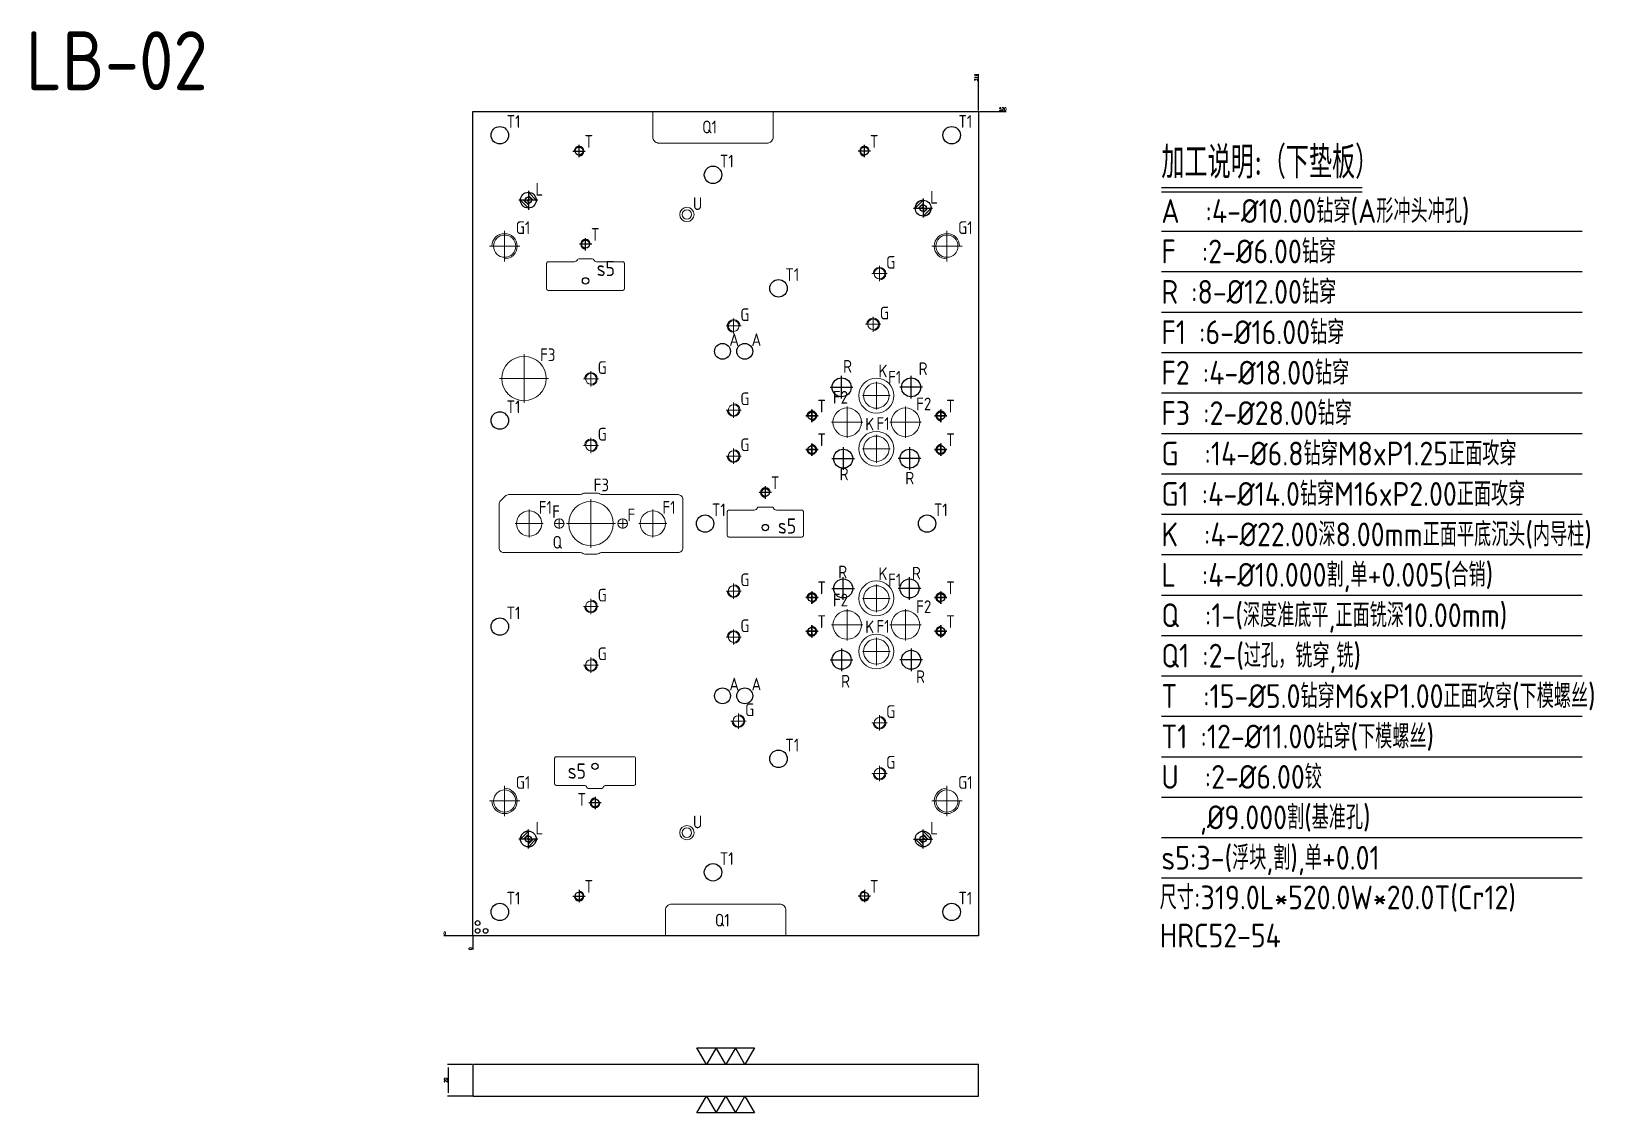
# Model space of a CAD drawing. Header units: millimetres. Extents: x 52247 to 53233, y -2405 to -1722.
import ezdxf
from ezdxf.enums import TextEntityAlignment as Align

# ---------------------------------------------------------------- set-up
doc = ezdxf.new("R2010")
doc.units = ezdxf.units.MM
doc.linetypes.add('CENTER', pattern=[0])
for name, color, linetype in [('DIM', 4, 'Continuous'), ('LB', 7, 'Continuous'), ('LB_O', 40, 'Continuous'), ('LB_W', 1, 'Continuous'), ('TEXT', 4, 'Continuous')]:
    doc.layers.add(name, color=color, linetype=linetype)
doc.styles.add('gbenor', font='gbenor.shx', dxfattribs={"bigfont": 'gbcbig.shx'})
doc.styles.get("Standard").update_dxf_attribs({"font": 'txt.shx', "width": 0.85, "bigfont": 'ctxt.shx'})
doc.dimstyles.new('T-2-WX', dxfattribs={"dimtxt": 2, "dimasz": 2, "dimexe": 0.5, "dimexo": 0.5, "dimgap": 0.5, "dimtad": 1, "dimtxsty": 'Standard', "dimblk": 'OPEN30', "dimcen": 0, "dimazin": 3, "dimtfac": 1, "dimtmove": 0, "dimatfit": 3, "dimldrblk": 'OPEN30', "dimlwd": -1, "dimlwe": -1})

# ---------------------------------------------------------------- blocks, each defined once
blk = doc.blocks.new('*D7580')
at = {"layer": 'Defpoints', "color": 0}
for p in [(52525.71, -2293), (52525.71, -2293), (52525.71, -2300.08)]:
    blk.add_point(p, dxfattribs=at)
at = {"layer": 'DIM', "color": 0}
blk.add_line((52525.71, -2293.5), (52525.71, -2301.71), dxfattribs=at)
at = {"layer": 'DIM', "color": 0, "insert": (52524.21, -2301.14), "char_height": 2, "attachment_point": 5, "rotation": 90}
blk.add_mtext('0', dxfattribs=at)
blk = doc.blocks.new('_Open30')
blk = doc.blocks.new('*D7581')
at = {"layer": 'Defpoints', "color": 0}
for p in [(52509.03, -2293), (52525.71, -2293), (52525.71, -2293)]:
    blk.add_point(p, dxfattribs=at)
at = {"layer": 'DIM', "color": 0}
blk.add_line((52525.21, -2293), (52507.4, -2293), dxfattribs=at)
at = {"layer": 'DIM', "color": 0, "insert": (52507.97, -2291.5), "char_height": 2, "attachment_point": 5}
blk.add_mtext('0', dxfattribs=at)
blk = doc.blocks.new('*D7582')
at = {"layer": 'Defpoints', "color": 0}
for p in [(52844.71, -1773), (52857.3, -1773), (52525.71, -2293)]:
    blk.add_point(p, dxfattribs=at)
at = {"layer": 'DIM', "color": 0}
blk.add_line((52845.21, -1773), (52862.17, -1773), dxfattribs=at)
at = {"layer": 'DIM', "color": 0, "insert": (52859.98, -1771.5), "char_height": 2, "attachment_point": 5}
blk.add_mtext('520', dxfattribs=at)
blk = doc.blocks.new('*D7583')
at = {"layer": 'Defpoints', "color": 0}
for p in [(52844.71, -1754.28), (52844.71, -1773), (52525.71, -2293)]:
    blk.add_point(p, dxfattribs=at)
at = {"layer": 'DIM', "color": 0}
blk.add_line((52844.71, -1772.5), (52844.71, -1749.49), dxfattribs=at)
at = {"layer": 'DIM', "color": 0, "insert": (52843.21, -1751.64), "char_height": 2, "attachment_point": 5, "rotation": 90}
blk.add_mtext('319', dxfattribs=at)
blk = doc.blocks.new('*D7584')
at = {"layer": 'Defpoints', "color": 0}
for p in [(52525.71, -2374.19), (52510.15, -2394.19), (52525.71, -2394.19)]:
    blk.add_point(p, dxfattribs=at)
at = {"layer": 'DIM', "color": 0}
for p, q in [((52525.21, -2374.19), (52509.65, -2374.19)), ((52510.15, -2376.19), (52510.15, -2392.19)), ((52525.21, -2394.19), (52509.65, -2394.19))]:
    blk.add_line(p, q, dxfattribs=at)
at = {"layer": 'DIM', "color": 0, "insert": (52508.65, -2384.19), "char_height": 2, "attachment_point": 5, "rotation": 90}
blk.add_mtext('20', dxfattribs=at)
blk = doc.blocks.new('locater0')
for p, q in [((-0.6, 0), (0.6, 0)), ((-0.5, -0.003), (0, 0.497)), ((-0.3, 0), (0, 0.3)), ((-0.1, 0), (0, 0.1)), ((0, 0.6), (0, -0.6)), ((0.5, 0.003), (0, -0.497)), ((0.1, 0), (0, -0.1)), ((0.3, 0), (0, -0.3))]:
    blk.add_line(p, q)
for start, end in [(90, 180), (270, 0)]:
    blk.add_arc((0, 0), 0.5, start, end)

msp = doc.modelspace()

# ---------------------------------------------------------------- linework, layer by layer
at = {"layer": 'LB'}
msp.add_lwpolyline([(52525.709, -2292.999), (52525.709, -1772.999), (52844.709, -1772.999), (52844.709, -2292.999)], close=True, dxfattribs=at)
at = {"layer": 'LB', "linetype": 'Continuous', "flags": 128}
msp.add_lwpolyline([(52844.709, -2374.193), (52525.709, -2374.193), (52525.709, -2394.193), (52844.709, -2394.193)], close=True, dxfattribs=at)
at = {"layer": 'LB_O', "color": 4, "linetype": 'CENTER', "ltscale": 0.005}
for p, q in [((52588.809, -1797.999), (52596.609, -1797.999)), ((52592.709, -1801.899), (52592.709, -1794.099)), ((52776.609, -1797.999), (52768.809, -1797.999)), ((52772.709, -1801.899), (52772.709, -1794.099)), ((52596.773, -1860.663), (52596.773, -1852.863)), ((52600.673, -1856.763), (52592.873, -1856.763)), ((52710.209, -2017.299), (52710.209, -2009.499)), ((52714.109, -2013.399), (52706.309, -2013.399)), ((52602.773, -2205.334), (52602.773, -2213.134)), ((52606.673, -2209.234), (52598.873, -2209.234)), ((52592.709, -2264.099), (52592.709, -2271.899)), ((52772.709, -2264.099), (52772.709, -2271.899)), ((52588.809, -2267.999), (52596.609, -2267.999)), ((52776.609, -2267.999), (52768.809, -2267.999))]:
    msp.add_line(p, q, dxfattribs=at)
at = {"layer": 'LB_O', "color": 4, "linetype": 'CENTER', "lineweight": 15}
for p, q in [((52545.709, -1867.599), (52545.709, -1848.399)), ((52824.709, -1867.599), (52824.709, -1848.399)), ((52536.109, -1857.999), (52555.309, -1857.999)), ((52834.309, -1857.999), (52815.109, -1857.999)), ((52782.209, -1880.1), (52782.209, -1870.5)), ((52777.409, -1875.3), (52787.009, -1875.3)), ((52695.009, -1908.352), (52685.409, -1908.352)), ((52690.209, -1913.152), (52690.209, -1903.552)), ((52773.409, -1907.3), (52783.009, -1907.3)), ((52778.209, -1912.1), (52778.209, -1902.5)), ((52557.977, -1956.912), (52557.977, -1926.112)), ((52542.577, -1941.512), (52573.377, -1941.512)), ((52600.209, -1946.523), (52600.209, -1936.923)), ((52595.409, -1941.723), (52605.009, -1941.723)), ((52780.21, -1961.1), (52780.21, -1943.5)), ((52690.209, -1956.619), (52690.209, -1966.219)), ((52761.811, -1978.95), (52761.811, -1959.15)), ((52789.01, -1952.3), (52771.41, -1952.3)), ((52798.608, -1978.95), (52798.608, -1959.15)), ((52685.409, -1961.419), (52695.009, -1961.419)), ((52751.911, -1969.05), (52771.711, -1969.05)), ((52788.708, -1969.05), (52808.508, -1969.05)), ((52600.209, -1988.523), (52600.209, -1978.923)), ((52780.21, -1994.6), (52780.21, -1977)), ((52595.409, -1983.723), (52605.009, -1983.723)), ((52685.409, -1990.419), (52695.009, -1990.419)), ((52690.209, -1985.619), (52690.209, -1995.219)), ((52789.01, -1985.8), (52771.41, -1985.8)), ((52600.209, -2048.399), (52600.209, -2017.599)), ((52561.209, -2041.799), (52561.209, -2024.199)), ((52580.209, -2036.299), (52580.209, -2029.699)), ((52620.209, -2036.299), (52620.209, -2029.699)), ((52639.209, -2041.799), (52639.209, -2024.199)), ((52570.009, -2032.999), (52552.409, -2032.999)), ((52576.909, -2032.999), (52583.509, -2032.999)), ((52584.809, -2032.999), (52615.609, -2032.999)), ((52616.909, -2032.999), (52623.509, -2032.999)), ((52630.409, -2032.999), (52648.009, -2032.999)), ((52685.409, -2075.579), (52695.009, -2075.579)), ((52690.209, -2070.779), (52690.209, -2080.379)), ((52780.21, -2088.997), (52780.21, -2071.397)), ((52595.409, -2085.275), (52605.009, -2085.275)), ((52600.209, -2080.475), (52600.209, -2090.075)), ((52761.811, -2087.047), (52761.811, -2106.847)), ((52789.01, -2080.197), (52771.41, -2080.197)), ((52798.608, -2087.047), (52798.608, -2106.847)), ((52751.911, -2096.947), (52771.711, -2096.947)), ((52788.708, -2096.947), (52808.508, -2096.947)), ((52685.409, -2104.579), (52695.009, -2104.579)), ((52690.209, -2109.379), (52690.209, -2099.779)), ((52780.21, -2122.497), (52780.21, -2104.897)), ((52600.209, -2117.475), (52600.209, -2127.075)), ((52789.01, -2113.697), (52771.41, -2113.697)), ((52595.409, -2122.275), (52605.009, -2122.275)), ((52688.409, -2157.588), (52698.009, -2157.588)), ((52693.209, -2152.788), (52693.209, -2162.388)), ((52782.209, -2153.897), (52782.209, -2163.497)), ((52777.409, -2158.697), (52787.009, -2158.697)), ((52782.209, -2185.897), (52782.209, -2195.497)), ((52777.409, -2190.697), (52787.009, -2190.697)), ((52545.709, -2198.399), (52545.709, -2217.599)), ((52824.709, -2198.399), (52824.709, -2217.599)), ((52536.109, -2207.999), (52555.309, -2207.999)), ((52834.309, -2207.999), (52815.109, -2207.999))]:
    msp.add_line(p, q, dxfattribs=at)
at = {"layer": 'LB_O', "color": 4, "linetype": 'CENTER'}
for p, q in [((52758.311, -1954.2), (52758.311, -1939.9)), ((52802.108, -1954.2), (52802.108, -1939.9)), ((52751.161, -1947.05), (52765.461, -1947.05)), ((52809.258, -1947.05), (52794.958, -1947.05)), ((52759.311, -1984.899), (52759.311, -1999.199)), ((52801.108, -1984.899), (52801.108, -1999.199)), ((52752.161, -1992.049), (52766.461, -1992.049)), ((52808.258, -1992.049), (52793.958, -1992.049)), ((52759.311, -2081.099), (52759.311, -2066.799)), ((52801.108, -2081.099), (52801.108, -2066.799)), ((52752.161, -2073.949), (52766.461, -2073.949)), ((52808.258, -2073.949), (52793.958, -2073.949)), ((52751.161, -2118.947), (52765.461, -2118.947)), ((52758.311, -2111.797), (52758.311, -2126.097)), ((52809.258, -2118.947), (52794.958, -2118.947)), ((52802.108, -2111.797), (52802.108, -2126.097))]:
    msp.add_line(p, q, dxfattribs=at)
at = {"layer": 'LB_O', "lineweight": 0, "ltscale": 10}
for points in [[(52643.209, -1792.999), (52711.209, -1792.999, 0.4142136), (52715.209, -1788.999), (52715.209, -1772.999), (52639.209, -1772.999), (52639.209, -1788.999, 0.4142136)], [(52719.209, -2272.999), (52651.209, -2272.999, 0.4142136), (52647.209, -2276.999), (52647.209, -2292.999), (52723.209, -2292.999), (52723.209, -2276.999, 0.4142136)]]:
    msp.add_lwpolyline(points, format="xyb", close=True, dxfattribs=at)
at = {"layer": 'LB_O', "color": 4, "linetype": 'CENTER', "ltscale": 0.005}
for points in [[(52739.569, -1968.939), (52739.569, -1961.139)], [(52820.849, -1968.939), (52820.849, -1961.139)], [(52743.469, -1965.039), (52735.669, -1965.039)], [(52824.749, -1965.039), (52816.949, -1965.039)], [(52743.469, -1986.297), (52735.669, -1986.297)], [(52739.569, -1982.397), (52739.569, -1990.197)], [(52824.749, -1986.297), (52816.949, -1986.297)], [(52820.849, -1982.397), (52820.849, -1990.197)], [(52739.569, -2083.6), (52739.569, -2075.8)], [(52820.849, -2083.6), (52820.849, -2075.8)], [(52743.469, -2079.7), (52735.669, -2079.7)], [(52824.749, -2079.7), (52816.949, -2079.7)], [(52739.569, -2097.059), (52739.569, -2104.859)], [(52820.849, -2097.059), (52820.849, -2104.859)], [(52743.469, -2100.959), (52735.669, -2100.959)], [(52824.749, -2100.959), (52816.949, -2100.959)]]:
    msp.add_lwpolyline(points, close=True, dxfattribs=at)
at = {"layer": 'LB_O'}
for points in [[(52736.569, -1965.039, -2.4142136), (52739.569, -1968.039, 2.4142136)], [(52823.849, -1965.039, 2.4142136), (52820.849, -1968.039, -2.4142136)], [(52739.569, -1983.297, -2.4142136), (52736.569, -1986.297, 2.4142136)], [(52820.849, -1983.297, 2.4142136), (52823.849, -1986.297, -2.4142136)], [(52739.569, -2082.7, 2.4142136), (52736.569, -2079.7, -2.4142136)], [(52820.849, -2082.7, -2.4142136), (52823.849, -2079.7, 2.4142136)], [(52736.569, -2100.959, 2.4142136), (52739.569, -2097.959, -2.4142136)], [(52823.849, -2100.959, -2.4142136), (52820.849, -2097.959, 2.4142136)]]:
    msp.add_lwpolyline(points, format="xyb", close=True, dxfattribs=at)
at = {"layer": 'LB_O', "color": 94, "linetype": 'Continuous', "lineweight": 15}
msp.add_lwpolyline([(52607.417, -2014.753), (52655.209, -2014.753, -0.4142136), (52658.209, -2017.753), (52658.209, -2048.245, -0.4142136), (52655.209, -2051.245), (52607.417, -2051.245, 0.1164338), (52606.076, -2051.561), (52605.343, -2051.928, -0.1164338), (52604.001, -2052.245), (52596.417, -2052.245, -0.1164338), (52595.076, -2051.928), (52594.343, -2051.561, 0.1164338), (52593.001, -2051.245), (52545.209, -2051.245, -0.4142136), (52542.209, -2048.245), (52542.209, -2020.801, -0.1989124), (52543.088, -2018.68), (52546.136, -2015.631, -0.1989124), (52548.258, -2014.753), (52593.001, -2014.753, 0.1164338), (52594.343, -2014.436), (52595.076, -2014.069, -0.1164338), (52596.417, -2013.753), (52604.001, -2013.753, -0.1164338), (52605.343, -2014.069), (52606.076, -2014.436, 0.1164338)], format="xyb", close=True, dxfattribs=at)
at = {"layer": 'LB_O'}
for centre, radius in [((52542.709, -1787.999), 5.5), ((52827.709, -1787.999), 5.5), ((52592.709, -1797.999), 2.5), ((52772.709, -1797.999), 2.5), ((52677.209, -1812.999), 5.5), ((52596.773, -1856.763), 2.5), ((52718.503, -1884.596), 5.5), ((52683.209, -1924.352), 5), ((52697.209, -1924.352), 5), ((52542.709, -1967.999), 5.5), ((52739.569, -1965.039), 2.5), ((52820.849, -1965.039), 2.5), ((52739.569, -1986.297), 2.5), ((52820.849, -1986.297), 2.5), ((52710.209, -2013.399), 2.5), ((52672.209, -2032.999), 5.5), ((52812.209, -2032.999), 5.5), ((52739.569, -2079.7), 2.5), ((52820.849, -2079.7), 2.5), ((52542.709, -2097.999), 5.5), ((52739.569, -2100.959), 2.5), ((52820.849, -2100.959), 2.5), ((52683.209, -2141.646), 5), ((52697.209, -2141.646), 5), ((52718.503, -2181.401), 5.5), ((52602.773, -2209.234), 2.5), ((52677.209, -2252.999), 5.5), ((52592.709, -2267.999), 2.5), ((52772.709, -2267.999), 2.5), ((52542.709, -2277.999), 5.5), ((52827.709, -2277.999), 5.5)]:
    msp.add_circle(centre, radius, dxfattribs=at)
at = {"layer": 'LB_O', "color": 3}
for centre in [(52560.709, -1828.999), (52809.709, -1833.999), (52596.773, -1879.883), (52710.209, -2035.519), (52602.773, -2186.114), (52560.709, -2231.999), (52809.709, -2231.999)]:
    msp.add_circle(centre, 2, dxfattribs=at)
at = {"layer": 'LB_O', "linetype": 'Continuous', "lineweight": 18}
for centre in [(52660.709, -1837.999), (52660.709, -2227.999)]:
    msp.add_circle(centre, 3, dxfattribs=at)
at = {"layer": 'LB_O', "linetype": 'Continuous', "lineweight": 15}
for centre, radius in [((52545.709, -1857.999), 7), ((52824.709, -1857.999), 7), ((52782.209, -1875.3), 3.4), ((52690.209, -1908.352), 3.4), ((52778.209, -1907.3), 3.4), ((52557.977, -1941.512), 14), ((52600.209, -1941.723), 3.4), ((52780.21, -1952.3), 11), ((52780.21, -1952.3), 8), ((52690.209, -1961.419), 3.4), ((52761.811, -1969.05), 9), ((52798.608, -1969.05), 9), ((52600.209, -1983.723), 3.4), ((52780.21, -1985.8), 11), ((52780.21, -1985.8), 8), ((52690.209, -1990.419), 3.4), ((52600.209, -2032.999), 14), ((52561.209, -2032.999), 8), ((52580.209, -2032.999), 3), ((52620.209, -2032.999), 3), ((52639.209, -2032.999), 8), ((52780.21, -2080.197), 11), ((52690.209, -2075.579), 3.4), ((52780.21, -2080.197), 8), ((52600.209, -2085.275), 3.4), ((52761.811, -2096.947), 9), ((52798.608, -2096.947), 9), ((52690.209, -2104.579), 3.4), ((52780.21, -2113.697), 11), ((52780.21, -2113.697), 8), ((52600.209, -2122.275), 3.4), ((52693.209, -2157.588), 3.4), ((52782.209, -2158.697), 3.4), ((52782.209, -2190.697), 3.4), ((52545.709, -2207.999), 7), ((52824.709, -2207.999), 7)]:
    msp.add_circle(centre, radius, dxfattribs=at)
at = {"layer": 'LB_O', "linetype": 'Continuous'}
for centre in [(52758.311, -1947.05), (52802.108, -1947.05), (52759.311, -1992.049), (52801.108, -1992.049), (52759.311, -2073.949), (52801.108, -2073.949), (52758.311, -2118.947), (52802.108, -2118.947)]:
    msp.add_circle(centre, 6, dxfattribs=at)
at = {"layer": 'LB_O'}
for centre, start, end in [((52592.709, -1797.999), 270, 180), ((52772.709, -1797.999), 0, 270), ((52596.773, -1856.763), 0, 270), ((52710.209, -2013.399), 0, 270), ((52602.773, -2209.234), 90, 0), ((52592.709, -2267.999), 180, 90), ((52772.709, -2267.999), 90, 0)]:
    msp.add_arc(centre, 3, start, end, dxfattribs=at)
at = {"layer": 'LB_O', "linetype": 'Continuous', "lineweight": 15}
for centre, radius, start, end in [((52545.709, -1857.999), 8, 270, 180), ((52824.709, -1857.999), 8, 0, 270), ((52782.209, -1875.3), 4, 270, 180), ((52690.209, -1908.352), 4, 0, 270), ((52778.209, -1907.3), 4, 270, 180), ((52600.209, -1941.723), 4, 270, 180), ((52690.209, -1961.419), 4, 180, 90), ((52600.209, -1983.723), 4, 270, 180), ((52690.209, -1990.419), 4, 180, 90), ((52690.209, -2075.579), 4, 180, 90), ((52600.209, -2085.275), 4, 180, 90), ((52690.209, -2104.579), 4, 270, 180), ((52600.209, -2122.275), 4, 180, 90), ((52693.209, -2157.588), 4, 180, 90), ((52782.209, -2158.697), 4, 180, 90), ((52782.209, -2190.697), 4, 180, 90), ((52545.709, -2207.999), 8, 180, 90), ((52824.709, -2207.999), 8, 90, 0)]:
    msp.add_arc(centre, radius, start, end, dxfattribs=at)
at = {"layer": 'LB_W', "linetype": 'Continuous', "lineweight": 15}
for points in [[(52620.323, -1867.843), (52603.77, -1867.843, -0.3144774), (52601.912, -1866.546, 0.3144774), (52601.048, -1865.943), (52592.497, -1865.943, 0.3144774), (52591.634, -1866.546, -0.3144774), (52589.775, -1867.843), (52573.223, -1867.843, 0.4142136), (52572.253, -1868.813), (52572.253, -1884.913, 0.4142136), (52573.223, -1885.883), (52620.323, -1885.883, 0.4142136), (52621.293, -1884.913), (52621.293, -1868.813, 0.4142136)], [(52733.259, -2024.479), (52717.207, -2024.479, -0.3144774), (52715.348, -2023.181, 0.3144774), (52714.485, -2022.579), (52705.934, -2022.579, 0.3144774), (52705.07, -2023.181, -0.3144774), (52703.212, -2024.479), (52687.159, -2024.479, 0.4142136), (52686.189, -2025.449), (52686.189, -2040.549, 0.4142136), (52687.159, -2041.519), (52733.259, -2041.519, 0.4142136), (52734.229, -2040.549), (52734.229, -2025.449, 0.4142136)], [(52627.323, -2198.154), (52609.77, -2198.154, 0.3144774), (52607.912, -2199.451, -0.3144774), (52607.048, -2200.054), (52598.497, -2200.054, -0.3144774), (52597.634, -2199.451, 0.3144774), (52595.775, -2198.154), (52578.223, -2198.154, -0.4142136), (52577.253, -2197.184), (52577.253, -2181.084, -0.4142136), (52578.223, -2180.114), (52627.323, -2180.114, -0.4142136), (52628.293, -2181.084), (52628.293, -2197.184, -0.4142136)]]:
    msp.add_lwpolyline(points, format="xyb", close=True, dxfattribs=at)
at = {"layer": 'LB_W', "linetype": 'Continuous'}
for centre in [(52560.709, -1828.999), (52809.709, -1833.999), (52560.709, -2231.999), (52809.709, -2231.999)]:
    msp.add_circle(centre, 5, dxfattribs=at)
at = {"layer": 'LB_W', "linetype": 'Continuous', "lineweight": 18}
for centre in [(52660.709, -1837.999), (52660.709, -2227.999)]:
    msp.add_circle(centre, 4.5, dxfattribs=at)
at = {"layer": 'TEXT', "color": 3}
for p, q in [((52959.971, -1821.055), (53086.692, -1821.055)), ((52959.971, -1823.68), (53086.692, -1823.68)), ((52959.971, -1848.58), (53225.408, -1848.58)), ((52959.971, -1874.08), (53225.408, -1874.08)), ((52959.971, -1899.58), (53225.408, -1899.58)), ((52959.971, -1925.08), (53225.408, -1925.08)), ((52959.971, -1950.58), (53225.408, -1950.58)), ((52959.971, -1976.08), (53225.408, -1976.08)), ((52959.971, -2001.58), (53225.408, -2001.58)), ((52959.971, -2027.08), (53225.408, -2027.08)), ((52959.971, -2052.58), (53225.408, -2052.58)), ((52959.971, -2078.08), (53225.408, -2078.08)), ((52959.971, -2103.58), (53225.408, -2103.58)), ((52959.971, -2129.08), (53225.408, -2129.08)), ((52959.971, -2154.58), (53225.408, -2154.58)), ((52959.971, -2180.08), (53225.408, -2180.08)), ((52959.971, -2205.58), (53225.408, -2205.58)), ((52959.971, -2231.08), (53225.408, -2231.08)), ((52959.971, -2256.58), (53225.408, -2256.58))]:
    msp.add_line(p, q, dxfattribs=at)
at = {"layer": 'TEXT', "color": 4}
for points in [[(52703.396, -2363.693), (52697.334, -2374.193), (52691.271, -2363.693), (52685.209, -2374.193), (52679.147, -2363.693), (52673.085, -2374.193), (52667.023, -2363.693), (52703.396, -2363.693)], [(52667.023, -2404.693), (52673.085, -2394.193), (52679.147, -2404.693), (52685.209, -2394.193), (52691.271, -2404.693), (52697.334, -2394.193), (52703.396, -2404.693), (52667.023, -2404.693)]]:
    msp.add_lwpolyline(points, close=True, dxfattribs=at)
for centre in [(52528.709, -2284.999), (52528.709, -2289.999), (52533.709, -2289.999)]:
    msp.add_circle(centre, 1.5, dxfattribs=at)

# ---------------------------------------------------------------- block references
at = {"layer": 'LB_W', "linetype": 'Continuous', "yscale": 10, "zscale": 10}
for p, xscale in [((52560.709, -1828.999), -10), ((52809.709, -1833.999), 10)]:
    msp.add_blockref('locater0', p, dxfattribs=dict(at, xscale=xscale))
at = {"layer": 'LB_W', "linetype": 'Continuous', "yscale": 10, "zscale": 10, "rotation": 180}
for p, xscale in [((52560.709, -2231.999), 10), ((52809.709, -2231.999), -10)]:
    msp.add_blockref('locater0', p, dxfattribs=dict(at, xscale=xscale))

# ---------------------------------------------------------------- texts
at = {"layer": 'TEXT', "linetype": 'Continuous', "lineweight": 20, "style": 'gbenor'}
msp.add_text('LB-02', height=37.1798, dxfattribs=at).set_placement((52243.757, -1759.593))
at = {"layer": 'TEXT', "color": 4, "style": 'gbenor'}
for s, height, p in [('T1', 8, (52551.36, -1779.348)), ('Q1 ', 8, (52677.209, -1782.804)), ('T1', 8, (52836.36, -1779.348)), ('T', 8, (52598.838, -1791.87)), ('T', 8, (52778.838, -1791.87)), ('T1', 8, (52685.86, -1804.348)), ('L', 8, (52567.592, -1822.116)), ('L', 8, (52816.592, -1827.116)), ('U', 8, (52667.474, -1831.234)), ('G1', 8, (52557.381, -1846.327)), ('G1', 8, (52836.381, -1846.327)), ('T', 8, (52602.901, -1850.635)), ('s5', 9.6, (52609.583, -1872.056)), ('T1', 8, (52727.153, -1875.945)), ('G', 8, (52789.308, -1868.202)), ('G', 8, (52697.308, -1901.253)), ('G', 8, (52785.308, -1900.202)), ('A', 8, (52690.563, -1916.998)), ('A', 8, (52704.563, -1916.998)), ('F3', 8, (52572.971, -1926.518)), ('G', 8, (52607.308, -1934.624)), ('R', 8, (52762.036, -1933.831)), ('R', 8, (52809.681, -1935.319)), ('K', 8, (52784.372, -1936.765)), ('F1', 8, (52791.806, -1940.704)), ('G', 8, (52697.308, -1954.32)), ('F2', 8, (52757.601, -1953.338)), ('T1', 8, (52551.36, -1959.348)), ('T', 8, (52745.698, -1958.91)), ('F2', 8, (52810.11, -1957.548)), ('T', 8, (52826.978, -1958.91)), ('K', 8, (52776.047, -1970.265)), ('F1', 8, (52784.454, -1969.959)), ('G', 8, (52607.308, -1976.624)), ('G', 8, (52697.308, -1983.32)), ('T', 8, (52745.698, -1980.169)), ('T', 8, (52826.978, -1980.169)), ('R', 8, (52759.849, -2001.738)), ('R', 8, (52801.306, -2004.332)), ('F3', 8, (52606.733, -2008.653)), ('T', 8, (52716.338, -2007.27)), ('F1', 8, (52571.392, -2022.816)), ('F1', 8, (52649.392, -2022.816)), ('T1', 8, (52680.86, -2024.348)), ('T1', 8, (52820.86, -2024.348)), ('F', 8, (52578.208, -2025.529)), ('F', 8, (52625.678, -2027.53)), ('s5', 9.6, (52723.878, -2034.534)), ('Q', 8, (52578.951, -2044.771)), ('R', 8, (52759.002, -2063.563)), ('G', 8, (52697.308, -2068.48)), ('T', 8, (52745.698, -2073.571)), ('K', 8, (52784.372, -2064.661)), ('F1', 8, (52791.806, -2068.6)), ('R', 8, (52805.444, -2064.309)), ('T', 8, (52826.978, -2073.571)), ('G', 8, (52607.308, -2078.176)), ('F2', 8, (52757.601, -2081.234)), ('T1', 8, (52551.36, -2089.348)), ('F2', 8, (52810.11, -2085.444)), ('G', 8, (52697.308, -2097.48)), ('T', 8, (52745.698, -2094.83)), ('K', 8, (52776.047, -2098.161)), ('F1', 8, (52784.454, -2097.856)), ('T', 8, (52826.978, -2094.83)), ('G', 8, (52607.308, -2115.176)), ('R', 8, (52760.787, -2132.489)), ('R', 8, (52808.055, -2129.556)), ('A', 8, (52690.563, -2134.292)), ('A', 8, (52704.563, -2134.292)), ('G', 8, (52700.308, -2150.49)), ('G', 8, (52789.308, -2151.598)), ('T1', 8, (52727.153, -2172.751)), ('s5', 9.6, (52591.305, -2189.144)), ('G', 8, (52789.308, -2183.598)), ('G1', 8, (52557.381, -2196.327)), ('G1', 8, (52836.381, -2196.327)), ('T', 8, (52594.401, -2206.991)), ('U', 8, (52667.474, -2221.234)), ('L', 8, (52567.592, -2225.116)), ('L', 8, (52816.592, -2225.116)), ('T1', 8, (52685.86, -2244.348)), ('T1', 8, (52551.36, -2269.348)), ('T', 8, (52598.838, -2261.87)), ('T', 8, (52778.838, -2261.87)), ('T1', 8, (52836.36, -2269.348)), ('Q1 ', 8, (52685.209, -2283.193))]:
    msp.add_text(s, height=height, dxfattribs=at).set_placement(p, align=Align.MIDDLE_CENTER)
for s, height, p in [('加工说明:（下垫板）', 20.25, (52959.971, -1815.28)), ('A  :4-%%c10.00钻穿(A形冲头冲孔)', 15, (52959.971, -1843.33)), ('F  :2-%%c6.00钻穿', 15, (52959.971, -1868.83)), ('R :8-%%C12.00钻穿', 15, (52959.971, -1894.33)), ('F1 :6-%%c16.00钻穿', 15, (52959.971, -1919.83)), ('F2 :4-%%c18.00钻穿', 15, (52959.971, -1945.33)), ('F3 :2-%%c28.00钻穿', 15, (52959.971, -1970.83)), ('G  :14-%%c6.8钻穿M8xP1.25正面攻穿', 15, (52959.971, -1996.33)), ('G1 :4-%%c14.0钻穿M16xP2.00正面攻穿', 15, (52959.971, -2021.83)), ('K  :4-%%c22.00深8.00mm正面平底沉头(内导柱)', 15, (52959.971, -2047.33)), ('Q1 :2-(过孔，铣穿,铣)', 15, (52959.971, -2123.83)), ('T  :15-%%c5.0钻穿M6xP1.00正面攻穿(下模螺丝)', 15, (52959.971, -2149.33)), ('T1 :12-%%c11.00钻穿(下模螺丝)', 15, (52959.971, -2174.83)), ('尺寸:319.0L*520.0W*20.0T(Cr12)', 15, (52958.945, -2276.366)), ('HRC52-54', 15, (52958.945, -2300.4))]:
    msp.add_text(s, height=height, dxfattribs=at).set_placement(p)
at = {"layer": 'TEXT', "color": 1, "style": 'gbenor'}
for s, p in [('L  :4-%%c10.000割,单+0.005(合销)', (52959.971, -2072.83)), ('   ,%%c9.000割(基准孔)', (52959.971, -2225.83)), ('s5:3-(浮块,割),单+0.01', (52959.971, -2251.33))]:
    msp.add_text(s, height=15, dxfattribs=at).set_placement(p)
at = {"layer": 'TEXT', "color": 2, "style": 'gbenor'}
for s, p in [('Q  :1-(深度准底平,正面铣深10.00mm)', (52959.971, -2098.33)), ('U  :2-%%c6.00铰', (52959.971, -2200.33))]:
    msp.add_text(s, height=15, dxfattribs=at).set_placement(p)

# ---------------------------------------------------------------- dimensions: what is measured, and where the dimension line sits
at = {"layer": 'DIM', "color": 4}
for feature_location, offset, dtype, origin, picture, middle in [((52844.709, -1772.999), (0, 18.718), 1, (52525.709, -2292.999), '*D7583', (52843.209, -1751.635)), ((52844.709, -1772.999), (12.587, 0), 0, (52525.709, -2292.999), '*D7582', (52859.982, -1771.499)), ((52525.709250571, -2292.9985583), (-16.675676632, 0), 0, (52525.709250571, -2292.9985583), '*D7581', (52507.966907273, -2291.4985583)), ((52525.709250571, -2292.9985583), (0, -7.077526978), 1, (52525.709250571, -2292.9985583), '*D7580', (52524.209250571, -2301.142751944))]:
    dim = msp.add_ordinate_dim(feature_location=feature_location, offset=offset, dtype=dtype, origin=origin, dimstyle='T-2-WX', dxfattribs=at)
    dim.commit()
    dim.dimension.update_dxf_attribs({"geometry": picture, "text_midpoint": middle})
dim = msp.add_linear_dim(base=(52510.15, -2394.193), p1=(52525.709, -2374.193), p2=(52525.709, -2394.193), angle=90, dimstyle='T-2-WX', dxfattribs=at)
dim.commit()
dim.dimension.update_dxf_attribs({"geometry": '*D7584', "text_midpoint": (52508.65, -2384.193)})

doc.saveas('drawing.dxf')
